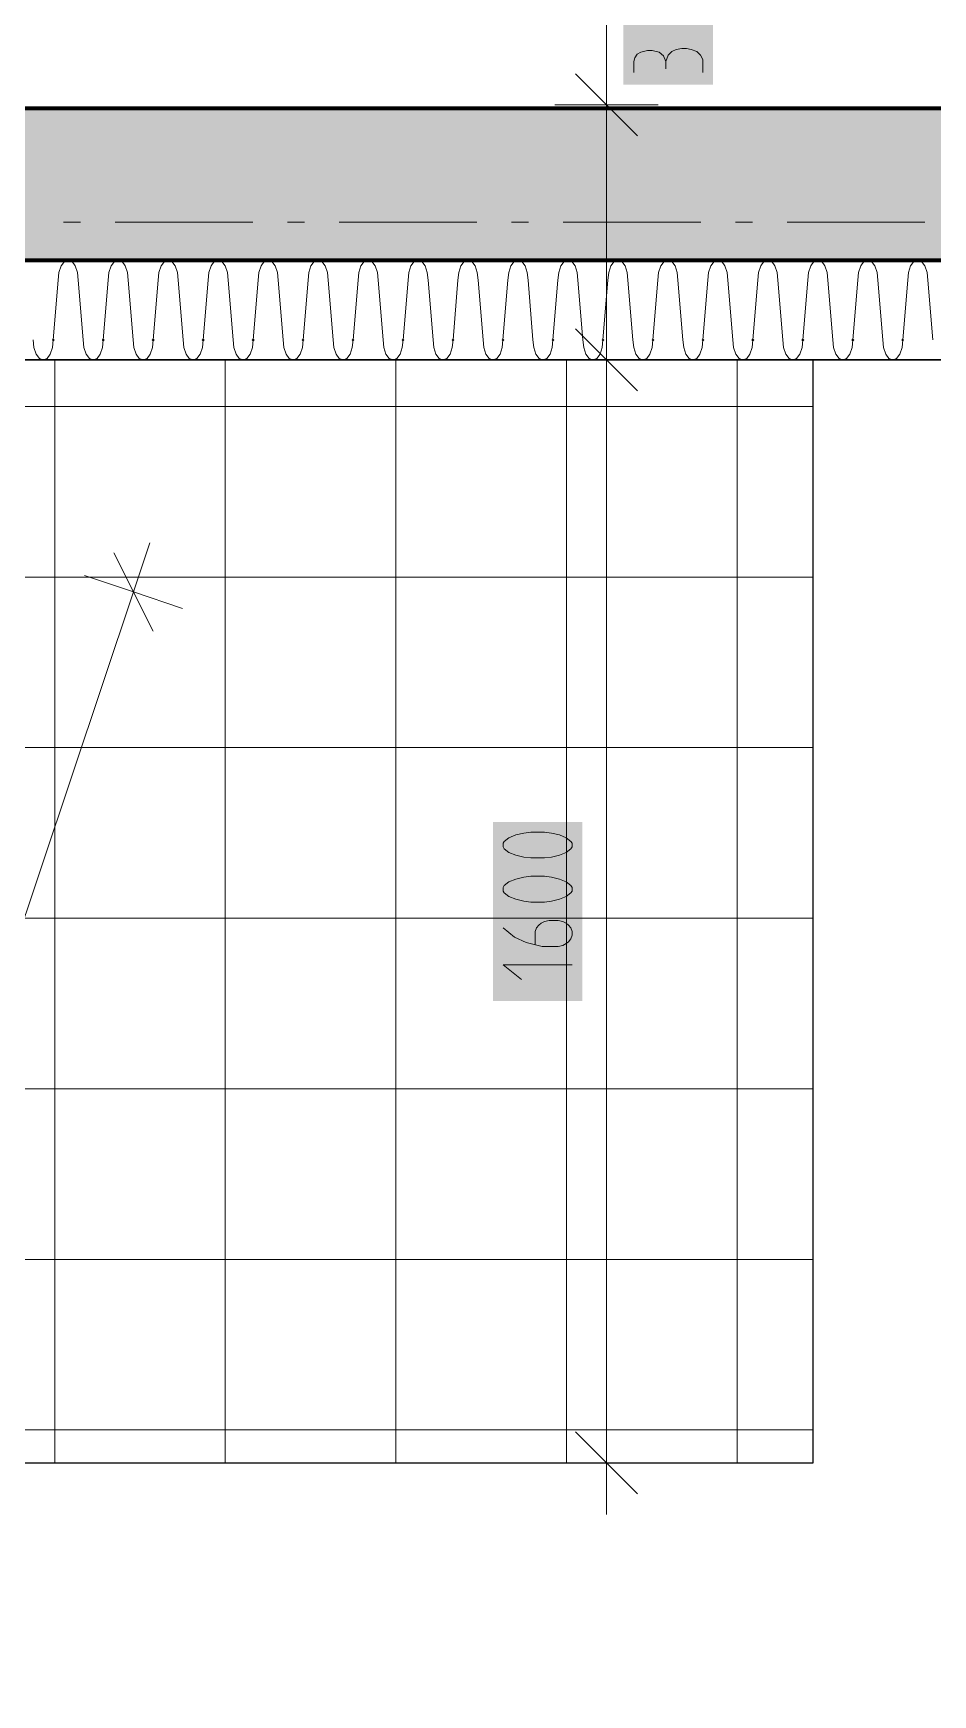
# Model space of a CAD drawing. Header units: millimetres. Extents: x 0 to 594, y 0 to 420.
# Drawn here: x 135.53 to 148.72, y 135.1 to 159.47 of the extents above; entities that cross this region are included whole.
import ezdxf

# ---------------------------------------------------------------- set-up
doc = ezdxf.new("R2010")
doc.units = ezdxf.units.MM
doc.header["$LTSCALE"] = 8
for name, color, linetype in [('PDF_Koty delkove', 7, 'Continuous'), ('PDF_Obecne 0.25', 7, 'Continuous'), ('PDF_Osy hlavni', 7, 'Continuous'), ('PDF_Srafy', 7, 'Continuous'), ('PDF_Steny obvodove nosne', 7, 'Continuous'), ('PDF_Zatepleni', 7, 'Continuous')]:
    doc.layers.add(name, color=color, linetype=linetype)

msp = doc.modelspace()

# ---------------------------------------------------------------- linework, layer by layer
at = {"layer": 'PDF_Koty delkove', "lineweight": 18}
for points in [[(143.935, 138.502), (143.935, 148.114), (143.935, 154.678), (143.935, 158.419), (143.935, 174.392), (143.935, 177.336), (143.935, 194.207), (143.935, 194.825), (143.935, 261.386), (143.935, 264.115)], [(144.335, 158.894), (144.335, 159.056), (144.351, 159.11), (144.385, 159.164), (144.436, 159.191), (144.536, 159.218), (144.603, 159.218), (144.705, 159.191), (144.772, 159.137), (144.806, 159.056), (144.806, 158.948)], [(145.346, 158.894), (145.346, 159.083), (145.311, 159.15), (145.261, 159.204), (145.177, 159.231), (145.109, 159.245), (145.041, 159.245), (144.957, 159.231), (144.891, 159.204), (144.84, 159.15), (144.806, 159.056)], [(144.39, 157.964), (143.48, 158.873)], [(144.693, 158.419), (143.935, 158.419), (143.177, 158.419)], [(144.39, 154.223), (143.48, 155.133)], [(144.693, 154.678), (143.935, 154.678), (143.177, 154.678)], [(136.708, 151.85), (137.283, 150.699)], [(136.996, 151.275), (137.236, 151.994)], [(136.276, 151.515), (136.996, 151.275), (137.715, 151.034)], [(136.996, 151.275), (131.581, 135.099)], [(136.996, 151.275), (136.996, 151.275)], [(143.024, 147.752), (142.822, 147.752), (142.722, 147.738), (142.603, 147.711), (142.502, 147.671), (142.435, 147.617), (142.418, 147.59), (142.418, 147.536), (142.435, 147.509), (142.502, 147.455), (142.603, 147.415), (142.722, 147.387), (142.822, 147.373), (143.024, 147.373), (143.125, 147.387)], [(143.125, 147.387), (143.243, 147.415), (143.344, 147.455), (143.412, 147.509), (143.429, 147.536), (143.429, 147.59), (143.412, 147.617), (143.344, 147.671), (143.243, 147.711), (143.125, 147.738), (143.024, 147.752)], [(143.378, 146.388), (143.412, 146.348), (143.429, 146.293), (143.429, 146.24), (143.412, 146.186), (143.378, 146.145), (143.344, 146.118), (143.294, 146.091), (143.226, 146.077), (142.991, 146.077), (142.755, 146.131), (142.586, 146.212), (142.418, 146.348)], [(142.89, 146.105), (142.89, 146.293), (142.907, 146.348), (142.94, 146.388), (142.974, 146.415), (143.024, 146.442), (143.092, 146.455), (143.226, 146.455), (143.294, 146.442), (143.344, 146.415), (143.378, 146.388)], [(143.429, 145.807), (142.418, 145.807), (142.687, 145.592)], [(144.39, 138.048), (143.48, 138.957)], [(144.693, 138.502), (143.935, 138.502), (143.177, 138.502)], [(143.935, 138.502), (143.935, 137.744)]]:
    msp.add_lwpolyline(points, dxfattribs=at)
msp.add_lwpolyline([(143.024, 147.104), (142.822, 147.104), (142.722, 147.09), (142.603, 147.063), (142.502, 147.023), (142.435, 146.969), (142.418, 146.942), (142.418, 146.888), (142.435, 146.861), (142.502, 146.807), (142.603, 146.767), (142.722, 146.739), (142.822, 146.725), (143.024, 146.725), (143.125, 146.739), (143.243, 146.767), (143.344, 146.807), (143.412, 146.861), (143.429, 146.888), (143.429, 146.942), (143.412, 146.969), (143.344, 147.023), (143.243, 147.063), (143.125, 147.09)], close=True, dxfattribs=at)
at = {"layer": 'PDF_Koty delkove', "color": 7, "lineweight": 18, "true_color": 0xffffff, "transparency": 33554559}
for points in [[(145.497, 158.715), (145.497, 160.692), (144.183, 158.715), (144.183, 160.692)], [(143.581, 145.277), (143.581, 147.903), (142.267, 145.277), (142.267, 147.903)]]:
    msp.add_solid(points, dxfattribs=at)
at = {"layer": 'PDF_Obecne 0.25', "lineweight": 25}
msp.add_lwpolyline([(121.268, 138.502), (146.965, 138.502), (146.965, 154.678)], dxfattribs=at)
at = {"layer": 'PDF_Osy hlavni', "lineweight": 18}
for points in [[(136.22, 156.7), (135.968, 156.7)], [(138.748, 156.7), (136.726, 156.7)], [(139.506, 156.7), (139.253, 156.7)], [(142.033, 156.7), (140.011, 156.7)], [(142.792, 156.7), (142.539, 156.7)], [(145.319, 156.7), (143.297, 156.7)], [(146.077, 156.7), (145.825, 156.7)], [(148.605, 156.7), (146.583, 156.7)]]:
    msp.add_lwpolyline(points, dxfattribs=at)
at = {"layer": 'PDF_Srafy', "lineweight": 9}
for points in [[(135.841, 154.678), (135.841, 151.494), (135.841, 146.49), (135.841, 141.486), (135.841, 138.503)], [(138.343, 154.678), (138.343, 153.996), (138.343, 148.992)], [(140.845, 154.678), (140.845, 151.494), (140.845, 146.49)], [(143.347, 154.678), (143.347, 153.996), (143.347, 148.992), (143.347, 143.988)], [(145.849, 154.678), (145.849, 151.494), (145.849, 146.49), (145.849, 141.486)], [(146.965, 153.996), (143.347, 153.996), (138.343, 153.996), (133.339, 153.996), (128.335, 153.996), (126.599, 153.996)], [(146.965, 151.494), (145.849, 151.494), (140.845, 151.494), (135.841, 151.494), (130.837, 151.494), (125.833, 151.494), (125.762, 151.494)], [(146.965, 148.992), (143.347, 148.992), (138.343, 148.992), (133.339, 148.992), (128.335, 148.992), (124.924, 148.992)], [(138.343, 148.992), (138.343, 143.988), (138.343, 138.984), (138.343, 138.503)], [(146.965, 146.49), (145.849, 146.49), (140.845, 146.49), (135.841, 146.49), (130.837, 146.49), (125.833, 146.49), (124.087, 146.49)], [(140.845, 146.49), (140.845, 141.486), (140.845, 138.503)], [(146.965, 143.988), (143.347, 143.988), (138.343, 143.988), (133.339, 143.988), (128.335, 143.988), (123.331, 143.988), (123.249, 143.988)], [(143.347, 143.988), (143.347, 138.984), (143.347, 138.503)], [(146.965, 141.486), (145.849, 141.486), (140.845, 141.486), (135.841, 141.486), (130.837, 141.486), (125.833, 141.486), (122.412, 141.486)], [(145.849, 141.486), (145.849, 138.503)], [(146.965, 138.984), (143.347, 138.984), (138.343, 138.984), (133.339, 138.984), (128.335, 138.984), (123.331, 138.984), (121.574, 138.984)]]:
    msp.add_lwpolyline(points, dxfattribs=at)
at = {"layer": 'PDF_Steny obvodove nosne', "lineweight": 70}
for points in [[(149.745, 158.368), (134.833, 158.368), (134.783, 158.368)], [(134.783, 156.144), (149.745, 156.144)]]:
    msp.add_lwpolyline(points, dxfattribs=at)
at = {"layer": 'PDF_Steny obvodove nosne', "color": 9, "lineweight": 9, "true_color": 0xc0c0c0, "transparency": 33554559}
msp.add_solid([(149.745, 158.368), (134.783, 158.368), (149.745, 156.144), (134.783, 156.144)], dxfattribs=at)
at = {"layer": 'PDF_Zatepleni', "lineweight": 30}
msp.add_lwpolyline([(132.761, 155.942), (132.761, 156.144), (134.783, 156.144), (149.745, 156.144), (149.745, 154.678), (132.761, 154.678)], dxfattribs=at)
at = {"layer": 'PDF_Zatepleni', "lineweight": 9}
for points in [[(136.024, 156.144), (135.983, 156.123), (135.935, 156.059), (135.903, 155.963), (135.892, 155.851)], [(136.186, 155.851), (136.175, 155.963), (136.143, 156.059), (136.096, 156.123), (136.055, 156.144)], [(136.757, 156.144), (136.716, 156.123), (136.668, 156.059), (136.636, 155.963), (136.625, 155.851)], [(136.919, 155.851), (136.908, 155.963), (136.876, 156.059), (136.829, 156.123), (136.788, 156.144)], [(137.49, 156.144), (137.449, 156.123), (137.401, 156.059), (137.369, 155.963), (137.358, 155.851)], [(137.652, 155.851), (137.641, 155.963), (137.609, 156.059), (137.561, 156.123), (137.52, 156.144)], [(138.223, 156.144), (138.182, 156.123), (138.134, 156.059), (138.102, 155.963), (138.091, 155.851)], [(138.374, 155.963), (138.342, 156.059), (138.294, 156.123), (138.253, 156.144)], [(138.956, 156.144), (138.915, 156.123), (138.867, 156.059), (138.835, 155.963), (138.824, 155.851)], [(139.118, 155.851), (139.107, 155.963), (139.075, 156.059), (139.027, 156.123), (138.986, 156.144)], [(139.689, 156.144), (139.648, 156.123), (139.6, 156.059), (139.568, 155.963), (139.557, 155.851)], [(139.851, 155.851), (139.84, 155.963), (139.808, 156.059), (139.76, 156.123), (139.719, 156.144)], [(140.381, 156.123), (140.333, 156.059), (140.301, 155.963), (140.29, 155.851)], [(140.421, 156.144), (140.381, 156.123)], [(140.584, 155.851), (140.573, 155.963), (140.541, 156.059), (140.493, 156.123), (140.452, 156.144)], [(141.154, 156.144), (141.113, 156.123), (141.066, 156.059), (141.034, 155.963), (141.023, 155.851)], [(141.317, 155.851), (141.306, 155.963), (141.274, 156.059), (141.226, 156.123), (141.185, 156.144)], [(141.887, 156.144), (141.846, 156.123), (141.799, 156.059), (141.767, 155.963), (141.755, 155.851)], [(142.05, 155.851), (142.039, 155.963), (142.007, 156.059), (141.959, 156.123), (141.918, 156.144)], [(142.62, 156.144), (142.579, 156.123), (142.532, 156.059), (142.5, 155.963), (142.488, 155.851)], [(142.783, 155.851), (142.772, 155.963), (142.74, 156.059), (142.692, 156.123), (142.651, 156.144)], [(143.353, 156.144), (143.312, 156.123), (143.265, 156.059), (143.233, 155.963), (143.221, 155.851)], [(143.516, 155.851), (143.505, 155.963), (143.473, 156.059), (143.425, 156.123), (143.384, 156.144)], [(144.086, 156.144), (144.045, 156.123), (143.997, 156.059), (143.966, 155.963), (143.954, 155.851)], [(144.249, 155.851), (144.238, 155.963), (144.206, 156.059), (144.158, 156.123), (144.117, 156.144)], [(144.819, 156.144), (144.778, 156.123), (144.73, 156.059), (144.698, 155.963), (144.687, 155.851)], [(144.982, 155.851), (144.971, 155.963), (144.939, 156.059), (144.891, 156.123), (144.85, 156.144)], [(145.552, 156.144), (145.511, 156.123), (145.463, 156.059), (145.431, 155.963), (145.42, 155.851)], [(145.715, 155.851), (145.704, 155.963), (145.672, 156.059), (145.624, 156.123), (145.583, 156.144)], [(146.285, 156.144), (146.244, 156.123), (146.196, 156.059), (146.164, 155.963), (146.153, 155.851)], [(146.448, 155.851), (146.437, 155.963), (146.405, 156.059), (146.357, 156.123), (146.316, 156.144)], [(147.018, 156.144), (146.977, 156.123), (146.929, 156.059), (146.897, 155.963), (146.886, 155.851)], [(147.181, 155.851), (147.17, 155.963), (147.138, 156.059), (147.09, 156.123), (147.049, 156.144)], [(147.751, 156.144), (147.71, 156.123), (147.662, 156.059), (147.63, 155.963), (147.619, 155.851)], [(147.823, 156.123), (147.782, 156.144)], [(147.914, 155.851), (147.902, 155.963), (147.871, 156.059), (147.823, 156.123)], [(148.484, 156.144), (148.443, 156.123), (148.395, 156.059), (148.363, 155.963), (148.352, 155.851)], [(148.647, 155.851), (148.635, 155.963), (148.604, 156.059), (148.556, 156.123), (148.515, 156.144)], [(135.892, 155.851), (135.819, 154.971)], [(135.892, 155.851), (135.892, 155.851)], [(136.259, 154.971), (136.186, 155.851)], [(136.625, 155.851), (136.552, 154.971)], [(136.625, 155.851), (136.625, 155.851)], [(136.992, 154.971), (136.919, 155.851)], [(137.358, 155.851), (137.285, 154.971)], [(137.358, 155.851), (137.358, 155.851)], [(137.725, 154.971), (137.652, 155.851)], [(138.091, 155.851), (138.018, 154.971)], [(138.091, 155.851), (138.091, 155.851)], [(138.385, 155.851), (138.374, 155.963)], [(138.458, 154.971), (138.385, 155.851)], [(138.824, 155.851), (138.751, 154.971)], [(138.824, 155.851), (138.824, 155.851)], [(139.191, 154.971), (139.118, 155.851)], [(139.557, 155.851), (139.484, 154.971)], [(139.557, 155.851), (139.557, 155.851)], [(139.557, 155.851), (139.557, 155.851)], [(139.924, 154.971), (139.851, 155.851)], [(140.29, 155.851), (140.217, 154.971)], [(140.29, 155.851), (140.29, 155.851)], [(140.657, 154.971), (140.584, 155.851)], [(141.023, 155.851), (140.95, 154.971)], [(141.023, 155.851), (141.023, 155.851)], [(141.39, 154.971), (141.317, 155.851)], [(141.755, 155.851), (141.683, 154.971)], [(141.755, 155.851), (141.755, 155.851)], [(142.123, 154.971), (142.05, 155.851)], [(142.488, 155.851), (142.416, 154.971)], [(142.488, 155.851), (142.488, 155.851)], [(142.856, 154.971), (142.783, 155.851)], [(143.221, 155.851), (143.149, 154.971)], [(143.221, 155.851), (143.221, 155.851)], [(143.589, 154.971), (143.516, 155.851)], [(143.954, 155.851), (143.882, 154.971)], [(143.954, 155.851), (143.954, 155.851)], [(144.322, 154.971), (144.249, 155.851)], [(144.687, 155.851), (144.615, 154.971)], [(144.687, 155.851), (144.687, 155.851)], [(145.054, 154.971), (144.982, 155.851)], [(145.42, 155.851), (145.348, 154.971)], [(145.42, 155.851), (145.42, 155.851)], [(145.787, 154.971), (145.715, 155.851)], [(146.153, 155.851), (146.081, 154.971)], [(146.153, 155.851), (146.153, 155.851)], [(146.52, 154.971), (146.448, 155.851)], [(146.886, 155.851), (146.814, 154.971)], [(146.886, 155.851), (146.886, 155.851)], [(147.253, 154.971), (147.181, 155.851)], [(147.619, 155.851), (147.547, 154.971)], [(147.619, 155.851), (147.619, 155.851)], [(147.986, 154.971), (147.914, 155.851)], [(148.352, 155.851), (148.279, 154.971)], [(148.352, 155.851), (148.352, 155.851)], [(148.719, 154.971), (148.647, 155.851)], [(135.526, 154.971), (135.537, 154.859), (135.569, 154.764), (135.617, 154.7), (135.673, 154.678)], [(135.673, 154.678), (135.729, 154.7), (135.776, 154.764), (135.808, 154.859), (135.819, 154.971)], [(136.259, 154.971), (136.27, 154.859), (136.302, 154.764), (136.35, 154.7), (136.406, 154.678)], [(136.406, 154.678), (136.462, 154.7), (136.509, 154.764), (136.541, 154.859), (136.552, 154.971)], [(136.992, 154.971), (137.003, 154.859), (137.035, 154.764), (137.082, 154.7)], [(137.139, 154.678), (137.195, 154.7), (137.242, 154.764), (137.274, 154.859), (137.285, 154.971)], [(137.725, 154.971), (137.736, 154.859), (137.768, 154.764), (137.815, 154.7), (137.872, 154.678)], [(137.872, 154.678), (137.928, 154.7), (137.975, 154.764), (138.007, 154.859), (138.018, 154.971)], [(138.458, 154.971), (138.469, 154.859), (138.501, 154.764), (138.548, 154.7), (138.605, 154.678)], [(138.605, 154.678), (138.661, 154.7), (138.708, 154.764)], [(138.708, 154.764), (138.74, 154.859), (138.751, 154.971)], [(139.191, 154.971), (139.202, 154.859), (139.234, 154.764), (139.281, 154.7), (139.337, 154.678)], [(139.337, 154.678), (139.394, 154.7), (139.441, 154.764), (139.473, 154.859), (139.484, 154.971)], [(139.924, 154.971), (139.935, 154.859), (139.967, 154.764), (140.014, 154.7), (140.07, 154.678)], [(140.07, 154.678), (140.126, 154.7), (140.174, 154.764), (140.206, 154.859), (140.217, 154.971)], [(140.657, 154.971), (140.668, 154.859), (140.7, 154.764), (140.747, 154.7), (140.803, 154.678)], [(140.803, 154.678), (140.859, 154.7), (140.907, 154.764), (140.939, 154.859), (140.95, 154.971)], [(141.39, 154.971), (141.401, 154.859), (141.433, 154.764), (141.48, 154.7), (141.536, 154.678)], [(141.536, 154.678), (141.592, 154.7), (141.64, 154.764), (141.672, 154.859), (141.683, 154.971)], [(142.123, 154.971), (142.134, 154.859), (142.166, 154.764), (142.213, 154.7), (142.269, 154.678)], [(142.269, 154.678), (142.325, 154.7), (142.373, 154.764), (142.405, 154.859), (142.416, 154.971)], [(142.856, 154.971), (142.867, 154.859), (142.899, 154.764), (142.946, 154.7), (143.002, 154.678)], [(143.002, 154.678), (143.058, 154.7), (143.106, 154.764), (143.138, 154.859), (143.149, 154.971)], [(143.589, 154.971), (143.6, 154.859), (143.632, 154.764), (143.679, 154.7), (143.735, 154.678), (143.735, 154.678)], [(143.735, 154.678), (143.791, 154.7), (143.839, 154.764), (143.871, 154.859), (143.882, 154.971)], [(144.322, 154.971), (144.333, 154.859), (144.364, 154.764), (144.412, 154.7)], [(144.468, 154.678), (144.524, 154.7), (144.572, 154.764), (144.604, 154.859), (144.615, 154.971)], [(145.054, 154.971), (145.066, 154.859), (145.097, 154.764), (145.145, 154.7), (145.201, 154.678)], [(145.201, 154.678), (145.257, 154.7), (145.305, 154.764), (145.336, 154.859), (145.348, 154.971)], [(145.787, 154.971), (145.799, 154.859), (145.83, 154.764), (145.878, 154.7), (145.934, 154.678)], [(145.934, 154.678), (145.99, 154.7), (146.038, 154.764)], [(146.038, 154.764), (146.069, 154.859), (146.081, 154.971)], [(146.52, 154.971), (146.532, 154.859), (146.563, 154.764), (146.611, 154.7), (146.667, 154.678)], [(146.667, 154.678), (146.723, 154.7), (146.771, 154.764), (146.802, 154.859), (146.814, 154.971)], [(147.253, 154.971), (147.264, 154.859), (147.296, 154.764), (147.344, 154.7), (147.4, 154.678)], [(147.4, 154.678), (147.456, 154.7), (147.504, 154.764), (147.535, 154.859), (147.547, 154.971)], [(147.986, 154.971), (147.997, 154.859), (148.029, 154.764), (148.077, 154.7), (148.133, 154.678)], [(148.133, 154.678), (148.189, 154.7), (148.237, 154.764), (148.268, 154.859), (148.279, 154.971)], [(137.082, 154.7), (137.139, 154.678)], [(144.412, 154.7), (144.468, 154.678)]]:
    msp.add_lwpolyline(points, dxfattribs=at)
at = {"layer": 'PDF_Zatepleni', "lineweight": 9, "transparency": 33554559}
for points in [[(135.819, 154.948), (135.797, 154.971), (135.842, 154.971), (135.819, 154.994)], [(136.552, 154.948), (136.53, 154.971), (136.575, 154.971), (136.552, 154.994)], [(137.285, 154.948), (137.262, 154.971), (137.308, 154.971), (137.285, 154.994)], [(138.018, 154.948), (137.995, 154.971), (138.041, 154.971), (138.018, 154.994)], [(138.751, 154.948), (138.728, 154.971), (138.774, 154.971), (138.751, 154.994)], [(139.484, 154.948), (139.461, 154.971), (139.507, 154.971), (139.484, 154.994)], [(140.217, 154.948), (140.194, 154.971), (140.24, 154.971), (140.217, 154.994)], [(140.95, 154.948), (140.927, 154.971), (140.973, 154.971), (140.95, 154.994)], [(141.683, 154.948), (141.66, 154.971), (141.706, 154.971), (141.683, 154.994)], [(142.416, 154.948), (142.393, 154.971), (142.439, 154.971), (142.416, 154.994)], [(143.149, 154.948), (143.126, 154.971), (143.172, 154.971), (143.149, 154.994)], [(143.882, 154.948), (143.859, 154.971), (143.904, 154.971), (143.882, 154.994)], [(144.615, 154.948), (144.592, 154.971), (144.637, 154.971), (144.615, 154.994)], [(145.348, 154.948), (145.325, 154.971), (145.37, 154.971), (145.348, 154.994)], [(146.081, 154.948), (146.058, 154.971), (146.103, 154.971), (146.081, 154.994)], [(146.814, 154.948), (146.791, 154.971), (146.836, 154.971), (146.814, 154.994)], [(147.547, 154.948), (147.524, 154.971), (147.569, 154.971), (147.547, 154.994)], [(148.279, 154.948), (148.257, 154.971), (148.302, 154.971), (148.279, 154.994)]]:
    msp.add_solid(points, dxfattribs=at)

doc.saveas('drawing.dxf')
